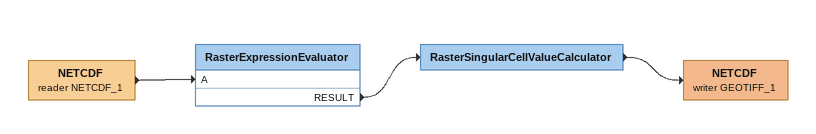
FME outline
NETCDF (reader NETCDF_1)
    -> RasterExpressionEvaluator [A]
RasterExpressionEvaluator
    RESULT -> RasterSingularCellValueCalculator
RasterSingularCellValueCalculator
    -> NETCDF (writer GEOTIFF_1)
NETCDF (writer GEOTIFF_1)
